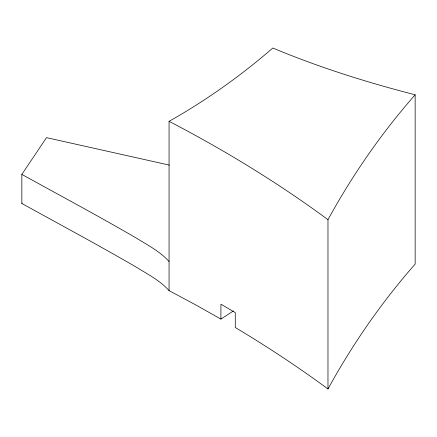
<?xml version="1.0" encoding="UTF-8"?>
<svg xmlns="http://www.w3.org/2000/svg" width="437" height="437" viewBox="0 0 437 437"><rect width="100%" height="100%" fill="white"/><g stroke="black" fill="none" stroke-linecap="round" stroke-linejoin="round"><path stroke-width="0.66" d="M220.92 319.097L220.92 304.179L235.281 312.619L235.281 327.531C267.127 346.536 298.121 366.976 327.974 388.985L327.974 219.674C352.435 175.079 381.539 132.985 415.15 94.791C366.758 82.353 318.95 67.331 272.841 48.015C240.771 75.787 206.035 100.515 169.064 121.333L169.064 290.643L195.339 304.682L220.92 319.097L233.38 310.947M327.974 388.985C352.435 344.394 381.539 302.3 415.15 264.106L415.15 94.791M169.064 290.643C160.013 280.396 147.482 274.168 136.065 267.002C98.385 245.141 59.989 224.536 21.85 203.489L21.85 174.401L46.502 137.644L169.316 165.099M21.85 203.489L22.134 203.063M21.85 174.401C59.989 195.448 98.385 216.053 136.065 237.908C147.482 245.075 160.013 251.302 169.064 261.555M169.075 121.322A1345.927 777.062 0 0 1 327.974 219.669"/></g></svg>
